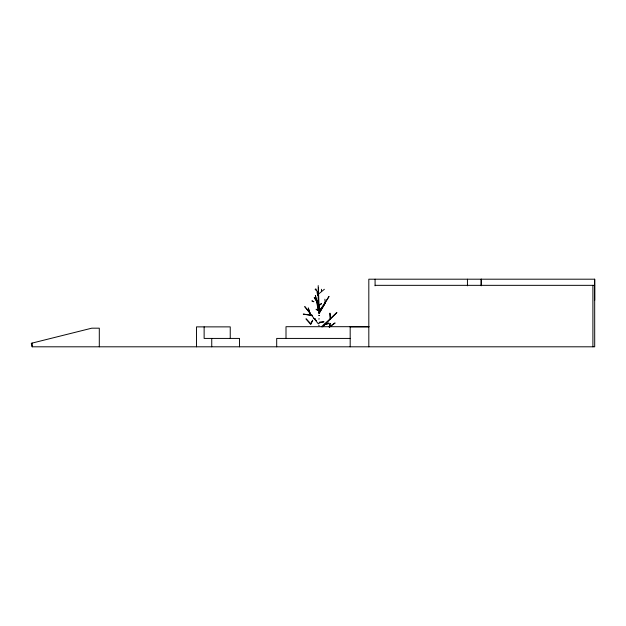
<?xml version="1.0" encoding="UTF-8"?>
<svg xmlns="http://www.w3.org/2000/svg" width="626" height="626" viewBox="0 0 626 626"><rect width="100%" height="100%" fill="white"/><g stroke="black" fill="none" stroke-linecap="round" stroke-linejoin="round"><path stroke-width="0.94" d="M368.816 346.804L368.816 279.196L594.7 279.196L594.7 300.253M318.884 311.059L319.002 306.231L319.252 310.942M310.426 324.08L305.989 318.806L310.903 323.885M312.343 315.621L303.274 314.119L312.374 315.246M319.033 311.036L316.052 309.236L318.884 311.114M328.838 323.126C328.493 324.894 322.773 323.971 324.518 325.004M318.141 305.707L317.992 305.942M313.743 301.748L311.865 300.863L313.782 301.646M330.176 318.806L329.933 313.149L330.497 318.83M313.79 318.446L316.474 320.653M330.16 323.439L329.354 327.03L330.184 323.454M319.127 323.306L318.337 323.861L304.713 306.591L310.089 312.875M316.326 300.856L314.221 297.624L316.592 300.777M319.55 322.766C331.029 320.942 316.459 321.905 319.589 322.664M318.11 305.871C316.404 305.621 321.467 304.964 321.467 303.626M310.66 323.955L312.718 320.152L310.989 323.986M319.017 313.587L321.584 307.906M319.119 312.632L321.561 307.89M319.017 309.557L315.371 295.542M319.26 312.984L325.434 302.702L319.26 312.984L318.329 312.781M321.091 308.462L321.834 308.485L321.091 308.462L329.041 296.45L319.088 313M309.94 313L308.266 307.914L309.667 313.11M336.843 312.585L322.687 326.921M330.285 318.665L336.772 312.53M321.334 326.827L330.262 318.697M319.393 318.908L318.634 318.97M324.37 289.275L318.564 294.032L319.205 309.596M329.127 326.889L335.098 322.946L329.503 327.148M318.759 309.643L318.282 309.408M318.642 325.583L319.26 325.676M325.152 302.679L324.878 299.197M317.585 305.574L321.404 303.626M317.492 295.214L317.233 292.123L317.726 295.206M325.05 324.072L328.791 323.11M315.418 295.519L318.118 309.51M375.146 285.339L594.669 285.339M368.972 326.694L286.004 326.694L286.004 338.423M350.177 326.874L368.996 326.874M350.278 338.423L276.692 338.423L276.692 346.804M99.299 346.804L99.299 328.18L91.779 328.18L31.3 343.298L32.176 346.804L594.7 346.804L594.669 279.196M315.183 318.556L315.222 319.111L314.628 318.947M315.105 289.275L318.102 292.248M315.786 288.782L316.607 290.761M318.031 305.668L316.834 300.785L318.29 306.787M318.149 309.596L318.211 285.597M592.9 285.339L592.9 346.804M481.253 279.196L481.253 285.339M481.175 279.196L481.175 285.824M467.434 279.196L467.434 285.824M375.084 279.196L375.084 285.824M350.184 326.694L350.184 346.804M321.467 289.275L321.467 291.653M318.493 287.89L318.493 293.79M239.523 346.804L239.523 338.423L204.131 338.423L204.131 326.874M230.243 338.423L230.243 326.874L196.509 326.874L196.509 346.804M211.745 338.423L211.745 346.804M32.176 343.079L32.176 346.804M318.063 300.206L318.564 300.245L318.063 300.206M318.884 315.316L319.323 315.488L318.884 315.316"/></g></svg>
